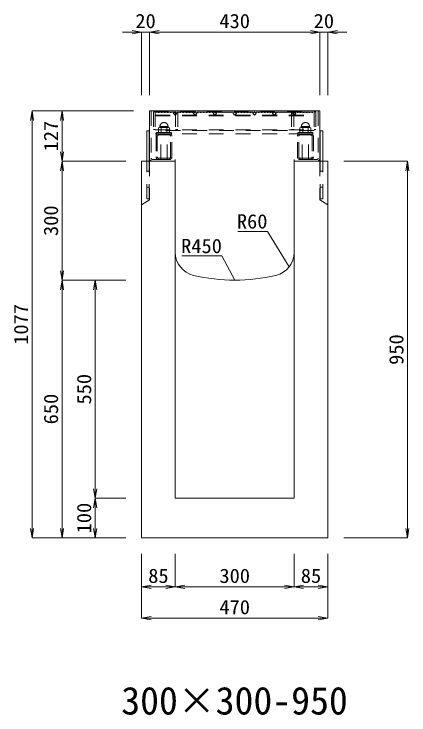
# Model space of a CAD drawing. Units: millimetres at full size; some dimension numbers follow another scale. Extents: x -734 to 58102, y 49499 to 87169.
# Drawn here: x 8253 to 9249, y 64826 to 66594 of the extents above; entities that cross this region are included whole.
import ezdxf
from ezdxf.enums import TextEntityAlignment as Align

# ---------------------------------------------------------------- set-up
doc = ezdxf.new("R2010")
doc.units = ezdxf.units.MM
doc.header["$LTSCALE"] = 50
doc.linetypes.add('USER1', pattern=[1.35, 0.75, -0.6])
doc.layers.add('0_2', color=7, linetype='Continuous')
for name, color, linetype, lineweight in [('寸法線', 7, 'Continuous', 13), ('引出線', 4, 'Continuous', 13), ('本体', 2, 'Continuous', 20), ('ｸﾞﾚｰﾁﾝｸﾞ', 7, 'USER1', 9)]:
    doc.layers.add(name, color=color, linetype=linetype, lineweight=lineweight)
doc.styles.add('ＭＳ 明朝', font='')
doc.styles.get('ＭＳ 明朝').set_extended_font_data('MS Mincho')

# ---------------------------------------------------------------- blocks, each defined once
blk = doc.blocks.new('open_arrow')
at = {"color": 0, "linetype": 'Continuous', "lineweight": -2}
blk.add_lwpolyline([(7.5, 1.25), (0, 0), (7.5, -1.25)], dxfattribs=at)

msp = doc.modelspace()

# ---------------------------------------------------------------- linework, layer by layer
at = {"layer": '寸法線'}
for p, q in [((8642.5, 66548.39), (8526.5, 66548.39)), ((8574.5, 66389.67), (8574.5, 66548.39)), ((8594.5, 66548.39), (9024.5, 66548.39)), ((8594.5, 66389.67), (8594.5, 66548.39)), ((8594.5, 66389.67), (8594.5, 66548.39)), ((8976.5, 66548.39), (9092.5, 66548.39)), ((9024.5, 66389.67), (9024.5, 66548.39)), ((9024.5, 66389.67), (9024.5, 66548.39)), ((9044.5, 66389.67), (9044.5, 66548.39)), ((8298.14, 65272.65), (8298.14, 66349.65)), ((8554.48, 66349.65), (8298.14, 66349.65)), ((8373.69, 66349.65), (8373.69, 66222.65)), ((8554.48, 66349.65), (8373.69, 66349.65)), ((8373.69, 66222.65), (8373.69, 65922.65)), ((8534.48, 66222.65), (8373.69, 66222.65)), ((8534.48, 66222.65), (8373.69, 66222.65)), ((9084.52, 66222.65), (9245.31, 66222.65)), ((9245.31, 66222.65), (9245.31, 65272.65)), ((8373.69, 65922.65), (8373.69, 65272.65)), ((8534.48, 65922.65), (8373.69, 65922.65)), ((8534.48, 65922.65), (8373.69, 65922.65)), ((8457.29, 65372.65), (8457.29, 65922.65)), ((8534.48, 65922.65), (8457.29, 65922.65)), ((8534.48, 65372.65), (8457.29, 65372.65)), ((8457.29, 65272.65), (8457.29, 65372.65)), ((8534.48, 65372.65), (8457.29, 65372.65)), ((8534.48, 65272.65), (8298.14, 65272.65)), ((8534.48, 65272.65), (8373.69, 65272.65)), ((8534.48, 65272.65), (8457.29, 65272.65)), ((9084.52, 65272.65), (9245.31, 65272.65)), ((8574.5, 65232.63), (8574.5, 65070.06)), ((8574.5, 65232.63), (8574.5, 65149.11)), ((8659.5, 65232.63), (8659.5, 65149.11)), ((8659.5, 65232.63), (8659.5, 65149.11)), ((8959.5, 65232.63), (8959.5, 65149.11)), ((8959.5, 65232.63), (8959.5, 65149.11)), ((9044.5, 65232.63), (9044.5, 65070.06)), ((9044.5, 65232.63), (9044.5, 65149.11)), ((8574.5, 65149.11), (8659.5, 65149.11)), ((8659.5, 65149.11), (8959.5, 65149.11)), ((8959.5, 65149.11), (9044.5, 65149.11)), ((8574.5, 65070.06), (9044.5, 65070.06))]:
    msp.add_line(p, q, dxfattribs=at)
at = {"layer": '引出線'}
for points in [[(8946.57, 65955.96), (8892.16, 66045.86), (8817.49, 66045.86)], [(8809.5, 65922.65), (8777.28, 65983.79), (8676.27, 65983.79)]]:
    msp.add_lwpolyline(points, dxfattribs=at)
at = {"layer": '本体'}
for p, q in [((8574.5, 66222.65), (8574.5, 65272.65)), ((8574.5, 66222.65), (8659.5, 66222.65)), ((8659.5, 65993.17), (8659.5, 66222.65)), ((8959.5, 65993.17), (8959.5, 66222.65)), ((8959.5, 66222.65), (9044.5, 66222.65)), ((9044.5, 65272.65), (9044.5, 66222.65)), ((8659.5, 65993.17), (8659.5, 65372.65)), ((8959.5, 65993.17), (8959.5, 65372.65)), ((8659.5, 65372.65), (8959.5, 65372.65)), ((8574.5, 65272.65), (9044.5, 65272.65))]:
    msp.add_line(p, q, dxfattribs=at)
at = {"layer": '本体', "linetype": 'USER1', "lineweight": 9}
for p, q in [((8594.51, 66222.65), (8594.51, 66125.65)), ((9024.51, 66222.65), (9024.51, 66125.65)), ((8574.51, 66113.14), (8594.51, 66125.65)), ((9044.51, 66113.14), (9024.51, 66125.65))]:
    msp.add_line(p, q, dxfattribs=at)
at = {"layer": '本体'}
for centre, radius, start, end in [((8719.5, 65993.17), 60, 180, 256.65785), ((8899.5, 65993.17), 60, 283.34237, 0), ((8809.5, 66372.65), 450, 256.65777, 283.34225)]:
    msp.add_arc(centre, radius, start, end, dxfattribs=at)
at = {"layer": 'ｸﾞﾚｰﾁﾝｸﾞ', "linetype": 'Continuous'}
for p, q in [((8594.5, 66349.65), (9024.5, 66349.65)), ((8594.5, 66230.28), (8594.5, 66349.65)), ((9024.5, 66222.65), (9024.5, 66349.65)), ((8593.5, 66299.64), (8587.5, 66299.64)), ((8587.5, 66222.65), (8587.5, 66299.64)), ((8593.5, 66222.65), (8593.5, 66299.64)), ((9025.5, 66299.64), (9031.5, 66299.64)), ((9025.5, 66222.65), (9025.5, 66299.64)), ((9031.5, 66222.65), (9031.5, 66299.64))]:
    msp.add_line(p, q, dxfattribs=at)
at = {"layer": 'ｸﾞﾚｰﾁﾝｸﾞ'}
for p, q in [((8599, 66349.65), (8599, 66230.15)), ((8604.5, 66347.15), (8604.5, 66303.15)), ((8609, 66347.15), (8609, 66303.15)), ((8609, 66347.15), (8609, 66292.15)), ((8609, 66338.65), (9010, 66338.65)), ((8609, 66337.15), (9010, 66337.15)), ((8612.2, 66347.15), (8613.1, 66345.05)), ((8613.1, 66345.05), (8614, 66347.15)), ((8616, 66347.15), (8616.9, 66345.05)), ((8616.9, 66345.05), (8617.8, 66347.15)), ((8619.8, 66347.15), (8620.7, 66345.05)), ((8620.7, 66345.05), (8621.6, 66347.15)), ((8623.6, 66347.15), (8624.5, 66345.05)), ((8624.5, 66345.05), (8625.4, 66347.15)), ((8627.4, 66347.15), (8628.3, 66345.05)), ((8628.3, 66345.05), (8629.2, 66347.15)), ((8631.2, 66347.15), (8632.1, 66345.05)), ((8632.1, 66345.05), (8633, 66347.15)), ((8635, 66347.15), (8635.9, 66345.05)), ((8635.9, 66345.05), (8636.8, 66347.15)), ((8638.8, 66347.15), (8639.7, 66345.05)), ((8639.7, 66345.05), (8640.6, 66347.15)), ((8642.6, 66347.15), (8643.5, 66345.05)), ((8643.5, 66345.05), (8644.4, 66347.15)), ((8646.4, 66347.15), (8647.3, 66345.05)), ((8647.3, 66345.05), (8648.2, 66347.15)), ((8650.2, 66347.15), (8651.1, 66345.05)), ((8651.1, 66345.05), (8652, 66347.15)), ((8654, 66347.15), (8654.9, 66345.05)), ((8654.9, 66345.05), (8655.8, 66347.15)), ((8659.5, 66347.15), (8655.26, 66342.91)), ((8655.26, 66342.91), (8659.5, 66338.66)), ((8663.74, 66342.91), (8659.5, 66347.15)), ((8659.5, 66338.66), (8663.74, 66342.91)), ((8659.5, 66338.66), (8660, 66339.16)), ((8660, 66347.15), (8660, 66303.15)), ((8664.5, 66347.15), (8665.4, 66345.05)), ((8665.4, 66345.05), (8666.3, 66347.15)), ((8666, 66347.15), (8666, 66303.15)), ((8668.3, 66347.15), (8669.2, 66345.05)), ((8669.2, 66345.05), (8670.1, 66347.15)), ((8672.1, 66347.15), (8673, 66345.05)), ((8673, 66345.05), (8673.9, 66347.15)), ((8675.9, 66347.15), (8676.8, 66345.05)), ((8676.8, 66345.05), (8677.7, 66347.15)), ((8679.7, 66347.15), (8680.6, 66345.05)), ((8680.6, 66345.05), (8681.5, 66347.15)), ((8683.5, 66347.15), (8684.4, 66345.05)), ((8684.4, 66345.05), (8685.3, 66347.15)), ((8687.3, 66347.15), (8688.2, 66345.05)), ((8688.2, 66345.05), (8689.1, 66347.15)), ((8691.1, 66347.15), (8692, 66345.05)), ((8692, 66345.05), (8692.9, 66347.15)), ((8694.9, 66347.15), (8695.8, 66345.05)), ((8695.8, 66345.05), (8696.7, 66347.15)), ((8698.7, 66347.15), (8699.6, 66345.05)), ((8699.6, 66345.05), (8700.5, 66347.15)), ((8702.5, 66347.15), (8703.4, 66345.05)), ((8703.4, 66345.05), (8704.3, 66347.15)), ((8709.5, 66347.15), (8705.26, 66342.91)), ((8705.26, 66342.91), (8709.5, 66338.66)), ((8713.74, 66342.91), (8709.5, 66347.15)), ((8709.5, 66338.66), (8713.74, 66342.91)), ((8714.5, 66347.15), (8715.4, 66345.05)), ((8715.4, 66345.05), (8716.3, 66347.15)), ((8718.3, 66347.15), (8719.2, 66345.05)), ((8719.2, 66345.05), (8720.1, 66347.15)), ((8722.1, 66347.15), (8723, 66345.05)), ((8723, 66345.05), (8723.9, 66347.15)), ((8725.9, 66347.15), (8726.8, 66345.05)), ((8726.8, 66345.05), (8727.7, 66347.15)), ((8729.7, 66347.15), (8730.6, 66345.05)), ((8730.6, 66345.05), (8731.5, 66347.15)), ((8733.5, 66347.15), (8734.4, 66345.05)), ((8734.4, 66345.05), (8735.3, 66347.15)), ((8737.3, 66347.15), (8738.2, 66345.05)), ((8738.2, 66345.05), (8739.1, 66347.15)), ((8741.1, 66347.15), (8742, 66345.05)), ((8742, 66345.05), (8742.9, 66347.15)), ((8744.9, 66347.15), (8745.8, 66345.05)), ((8745.8, 66345.05), (8746.7, 66347.15)), ((8748.7, 66347.15), (8749.6, 66345.05)), ((8749.6, 66345.05), (8750.5, 66347.15)), ((8752.5, 66347.15), (8753.4, 66345.05)), ((8753.4, 66345.05), (8754.3, 66347.15)), ((8759.5, 66347.15), (8755.26, 66342.91)), ((8755.26, 66342.91), (8759.5, 66338.66)), ((8763.74, 66342.91), (8759.5, 66347.15)), ((8759.5, 66338.66), (8763.74, 66342.91)), ((8764.5, 66347.15), (8765.4, 66345.05)), ((8765.4, 66345.05), (8766.3, 66347.15)), ((8768.3, 66347.15), (8769.2, 66345.05)), ((8769.2, 66345.05), (8770.1, 66347.15)), ((8772.1, 66347.15), (8773, 66345.05)), ((8773, 66345.05), (8773.9, 66347.15)), ((8775.9, 66347.15), (8776.8, 66345.05)), ((8776.8, 66345.05), (8777.7, 66347.15)), ((8779.7, 66347.15), (8780.6, 66345.05)), ((8780.6, 66345.05), (8781.5, 66347.15)), ((8783.5, 66347.15), (8784.4, 66345.05)), ((8784.4, 66345.05), (8785.3, 66347.15)), ((8787.3, 66347.15), (8788.2, 66345.05)), ((8788.2, 66345.05), (8789.1, 66347.15)), ((8791.1, 66347.15), (8792, 66345.05)), ((8792, 66345.05), (8792.9, 66347.15)), ((8794.9, 66347.15), (8795.8, 66345.05)), ((8795.8, 66345.05), (8796.7, 66347.15)), ((8798.7, 66347.15), (8799.6, 66345.05)), ((8799.6, 66345.05), (8800.5, 66347.15)), ((8802.5, 66347.15), (8803.4, 66345.05)), ((8803.4, 66345.05), (8804.3, 66347.15)), ((8809.5, 66347.15), (8805.26, 66342.91)), ((8805.26, 66342.91), (8809.5, 66338.66)), ((8809.5, 66347.15), (8813.74, 66342.91)), ((8813.74, 66342.91), (8809.5, 66338.66)), ((8815.6, 66345.05), (8814.7, 66347.15)), ((8816.5, 66347.15), (8815.6, 66345.05)), ((8819.4, 66345.05), (8818.5, 66347.15)), ((8820.3, 66347.15), (8819.4, 66345.05)), ((8823.2, 66345.05), (8822.3, 66347.15)), ((8824.1, 66347.15), (8823.2, 66345.05)), ((8827, 66345.05), (8826.1, 66347.15)), ((8827.9, 66347.15), (8827, 66345.05)), ((8830.8, 66345.05), (8829.9, 66347.15)), ((8831.7, 66347.15), (8830.8, 66345.05)), ((8834.6, 66345.05), (8833.7, 66347.15)), ((8835.5, 66347.15), (8834.6, 66345.05)), ((8838.4, 66345.05), (8837.5, 66347.15)), ((8839.3, 66347.15), (8838.4, 66345.05)), ((8842.2, 66345.05), (8841.3, 66347.15)), ((8843.1, 66347.15), (8842.2, 66345.05)), ((8846, 66345.05), (8845.1, 66347.15)), ((8846.9, 66347.15), (8846, 66345.05)), ((8849.8, 66345.05), (8848.9, 66347.15)), ((8850.7, 66347.15), (8849.8, 66345.05)), ((8853.6, 66345.05), (8852.7, 66347.15)), ((8854.5, 66347.15), (8853.6, 66345.05)), ((8855.26, 66342.91), (8859.5, 66347.15)), ((8859.5, 66338.66), (8855.26, 66342.91)), ((8859.5, 66347.15), (8863.74, 66342.91)), ((8863.74, 66342.91), (8859.5, 66338.66)), ((8865.6, 66345.05), (8864.7, 66347.15)), ((8866.5, 66347.15), (8865.6, 66345.05)), ((8869.4, 66345.05), (8868.5, 66347.15)), ((8870.3, 66347.15), (8869.4, 66345.05)), ((8873.2, 66345.05), (8872.3, 66347.15)), ((8874.1, 66347.15), (8873.2, 66345.05)), ((8877, 66345.05), (8876.1, 66347.15)), ((8877.9, 66347.15), (8877, 66345.05)), ((8880.8, 66345.05), (8879.9, 66347.15)), ((8881.7, 66347.15), (8880.8, 66345.05)), ((8884.6, 66345.05), (8883.7, 66347.15)), ((8885.5, 66347.15), (8884.6, 66345.05)), ((8888.4, 66345.05), (8887.5, 66347.15)), ((8889.3, 66347.15), (8888.4, 66345.05)), ((8892.2, 66345.05), (8891.3, 66347.15)), ((8893.1, 66347.15), (8892.2, 66345.05)), ((8896, 66345.05), (8895.1, 66347.15)), ((8896.9, 66347.15), (8896, 66345.05)), ((8899.8, 66345.05), (8898.9, 66347.15)), ((8900.7, 66347.15), (8899.8, 66345.05)), ((8903.6, 66345.05), (8902.7, 66347.15)), ((8904.5, 66347.15), (8903.6, 66345.05)), ((8905.26, 66342.91), (8909.5, 66347.15)), ((8909.5, 66338.66), (8905.26, 66342.91)), ((8909.5, 66347.15), (8913.74, 66342.91)), ((8913.74, 66342.91), (8909.5, 66338.66)), ((8915.6, 66345.05), (8914.7, 66347.15)), ((8916.5, 66347.15), (8915.6, 66345.05)), ((8919.4, 66345.05), (8918.5, 66347.15)), ((8920.3, 66347.15), (8919.4, 66345.05)), ((8923.2, 66345.05), (8922.3, 66347.15)), ((8924.1, 66347.15), (8923.2, 66345.05)), ((8927, 66345.05), (8926.1, 66347.15)), ((8927.9, 66347.15), (8927, 66345.05)), ((8930.8, 66345.05), (8929.9, 66347.15)), ((8931.7, 66347.15), (8930.8, 66345.05)), ((8934.6, 66345.05), (8933.7, 66347.15)), ((8935.5, 66347.15), (8934.6, 66345.05)), ((8938.4, 66345.05), (8937.5, 66347.15)), ((8939.3, 66347.15), (8938.4, 66345.05)), ((8942.2, 66345.05), (8941.3, 66347.15)), ((8943.1, 66347.15), (8942.2, 66345.05)), ((8946, 66345.05), (8945.1, 66347.15)), ((8946.9, 66347.15), (8946, 66345.05)), ((8949.8, 66345.05), (8948.9, 66347.15)), ((8950.7, 66347.15), (8949.8, 66345.05)), ((8953.6, 66345.05), (8952.7, 66347.15)), ((8953, 66347.15), (8953, 66303.15)), ((8954.5, 66347.15), (8953.6, 66345.05)), ((8955.26, 66342.91), (8959.5, 66347.15)), ((8959.5, 66338.66), (8955.26, 66342.91)), ((8959, 66347.15), (8959, 66303.15)), ((8959.5, 66338.66), (8959, 66339.16)), ((8959.5, 66347.15), (8963.74, 66342.91)), ((8963.74, 66342.91), (8959.5, 66338.66)), ((8964.1, 66345.05), (8963.2, 66347.15)), ((8965, 66347.15), (8964.1, 66345.05)), ((8967.9, 66345.05), (8967, 66347.15)), ((8968.8, 66347.15), (8967.9, 66345.05)), ((8971.7, 66345.05), (8970.8, 66347.15)), ((8972.6, 66347.15), (8971.7, 66345.05)), ((8975.5, 66345.05), (8974.6, 66347.15)), ((8976.4, 66347.15), (8975.5, 66345.05)), ((8979.3, 66345.05), (8978.4, 66347.15)), ((8980.2, 66347.15), (8979.3, 66345.05)), ((8983.1, 66345.05), (8982.2, 66347.15)), ((8984, 66347.15), (8983.1, 66345.05)), ((8986.9, 66345.05), (8986, 66347.15)), ((8987.8, 66347.15), (8986.9, 66345.05)), ((8990.7, 66345.05), (8989.8, 66347.15)), ((8991.6, 66347.15), (8990.7, 66345.05)), ((8994.5, 66345.05), (8993.6, 66347.15)), ((8995.4, 66347.15), (8994.5, 66345.05)), ((8998.3, 66345.05), (8997.4, 66347.15)), ((8999.2, 66347.15), (8998.3, 66345.05)), ((9002.1, 66345.05), (9001.2, 66347.15)), ((9003, 66347.15), (9002.1, 66345.05)), ((9005.9, 66345.05), (9005, 66347.15)), ((9006.8, 66347.15), (9005.9, 66345.05)), ((9010, 66347.15), (9010, 66303.15)), ((9010, 66347.15), (9010, 66292.15)), ((9014.5, 66347.15), (9014.5, 66303.15)), ((9020, 66349.65), (9020, 66230.15)), ((8604.5, 66303.15), (8609, 66303.15)), ((8609, 66302.15), (9010, 66302.15)), ((9010, 66300.65), (8609, 66300.65)), ((8617.15, 66306.95), (8620.61, 66308.15)), ((8617.15, 66295.15), (8617.15, 66306.95)), ((8620.61, 66310.15), (8641.39, 66310.15)), ((8620.61, 66308.15), (8620.61, 66310.15)), ((8620.61, 66308.15), (8624.08, 66306.95)), ((8641.39, 66308.15), (8620.61, 66308.15)), ((8624.08, 66306.95), (8631, 66308.15)), ((8624.08, 66295.15), (8624.08, 66306.95)), ((8631, 66308.15), (8637.93, 66306.95)), ((8637.93, 66306.95), (8641.39, 66308.15)), ((8637.93, 66306.95), (8637.93, 66295.15)), ((8641.39, 66310.15), (8641.39, 66308.15)), ((8641.39, 66308.15), (8644.85, 66306.95)), ((8644.85, 66306.95), (8644.85, 66295.15)), ((8660, 66303.15), (8666, 66303.15)), ((8959, 66303.15), (8953, 66303.15)), ((8977.61, 66308.15), (8974.15, 66306.95)), ((8974.15, 66306.95), (8974.15, 66295.15)), ((8998.39, 66310.15), (8977.61, 66310.15)), ((8977.61, 66310.15), (8977.61, 66308.15)), ((8981.07, 66306.95), (8977.61, 66308.15)), ((8977.61, 66308.15), (8998.39, 66308.15)), ((8988, 66308.15), (8981.07, 66306.95)), ((8981.07, 66306.95), (8981.07, 66295.15)), ((8994.92, 66306.95), (8988, 66308.15)), ((8998.39, 66308.15), (8994.92, 66306.95)), ((8994.92, 66295.15), (8994.92, 66306.95)), ((8998.39, 66308.15), (8998.39, 66310.15)), ((9001.85, 66306.95), (8998.39, 66308.15)), ((9001.85, 66295.15), (9001.85, 66306.95)), ((9014.5, 66303.15), (9010, 66303.15)), ((8609, 66292.15), (9010, 66292.15)), ((8611, 66285.75), (8611, 66233.55)), ((8612, 66295.15), (8650, 66295.15)), ((8612, 66295.15), (8631, 66295.15)), ((8612, 66292.15), (8612, 66295.15)), ((8650, 66292.15), (8612, 66292.15)), ((8614.2, 66285.75), (8614.2, 66233.55)), ((8616.5, 66292.09), (8616.5, 66288.82)), ((8631, 66295.15), (8617.15, 66295.15)), ((8644.6, 66292.15), (8617.4, 66292.15)), ((8644.6, 66292.15), (8617.4, 66292.15)), ((8644.6, 66288.95), (8617.4, 66288.95)), ((8623, 66227.15), (8623, 66292.15)), ((8623, 66292.15), (8639, 66292.15)), ((8631, 66295.15), (8624.08, 66295.15)), ((8644.85, 66295.15), (8631, 66295.15)), ((8639, 66227.15), (8639, 66292.15)), ((8645.5, 66292.09), (8645.5, 66288.82)), ((8647.8, 66233.55), (8647.8, 66285.75)), ((8650, 66295.15), (8650, 66292.15)), ((8651, 66233.55), (8651, 66285.75)), ((8968, 66233.55), (8968, 66285.75)), ((9007, 66295.15), (8969, 66295.15)), ((8969, 66295.15), (8969, 66292.15)), ((8969, 66292.15), (9007, 66292.15)), ((8971.2, 66233.55), (8971.2, 66285.75)), ((8973.5, 66292.09), (8973.5, 66288.82)), ((8974.15, 66295.15), (8988, 66295.15)), ((8974.4, 66292.15), (9001.6, 66292.15)), ((8974.4, 66292.15), (9001.6, 66292.15)), ((8974.4, 66288.95), (9001.6, 66288.95)), ((8980, 66227.15), (8980, 66292.15)), ((8996, 66292.15), (8980, 66292.15)), ((8988, 66295.15), (9001.85, 66295.15)), ((9007, 66295.15), (8988, 66295.15)), ((8988, 66295.15), (8994.92, 66295.15)), ((8996, 66227.15), (8996, 66292.15)), ((9002.5, 66292.09), (9002.5, 66288.82)), ((9004.8, 66285.75), (9004.8, 66233.55)), ((9007, 66292.15), (9007, 66295.15)), ((9008, 66285.75), (9008, 66233.55)), ((8616.5, 66230.48), (8616.5, 66227.21)), ((8617.4, 66230.35), (8644.6, 66230.35)), ((8645.5, 66230.48), (8645.5, 66227.21)), ((8973.5, 66230.48), (8973.5, 66227.21)), ((9001.6, 66230.35), (8974.4, 66230.35)), ((9002.5, 66230.48), (9002.5, 66227.21)), ((8587.5, 66127.65), (8587.5, 66222.65)), ((8593.5, 66127.65), (8593.5, 66222.65)), ((8602, 66227.15), (8659.5, 66227.15)), ((8617.4, 66227.15), (8644.6, 66227.15)), ((8659.5, 66227.15), (8659.5, 66222.65)), ((9017, 66227.15), (8959.5, 66227.15)), ((8959.5, 66227.15), (8959.5, 66222.65)), ((9001.6, 66227.15), (8974.4, 66227.15)), ((9025.5, 66127.65), (9025.5, 66222.65)), ((9031.5, 66127.65), (9031.5, 66222.65)), ((8587.5, 66197.65), (8593.5, 66197.65)), ((9025.5, 66197.65), (9031.5, 66197.65)), ((8587.5, 66157.65), (8593.5, 66157.65)), ((9025.5, 66157.65), (9031.5, 66157.65)), ((8593.5, 66127.65), (8587.5, 66127.65)), ((9025.5, 66127.65), (9031.5, 66127.65))]:
    msp.add_line(p, q, dxfattribs=at)
at = {"layer": 'ｸﾞﾚｰﾁﾝｸﾞ', "lineweight": 5}
msp.add_line((8604.5, 66347.15), (9014.5, 66347.15), dxfattribs=at)
at = {"layer": 'ｸﾞﾚｰﾁﾝｸﾞ'}
for centre, radius, start, end in [((8631, 66310.15), 10.25, 0, 180), ((8988, 66310.15), 10.25, 0, 180), ((8617.4, 66285.75), 6.4, 90, 180), ((8617.4, 66285.75), 3.2, 90, 180), ((8644.6, 66285.75), 6.4, 0, 90), ((8644.6, 66285.75), 3.2, 0, 90), ((8974.4, 66285.75), 6.4, 90, 180), ((8974.4, 66285.75), 3.2, 90, 180), ((9001.6, 66285.75), 6.4, 0, 90), ((9001.6, 66285.75), 3.2, 0, 90), ((8602, 66230.15), 7.5, 179.01874, 270), ((8602, 66230.15), 3, 180, 270), ((8617.4, 66233.55), 6.4, 180, 270), ((8617.4, 66233.55), 3.2, 180, 270), ((8644.6, 66233.55), 6.4, 270, 0), ((8644.6, 66233.55), 3.2, 270, 0), ((8974.4, 66233.55), 6.4, 180, 270), ((8974.4, 66233.55), 3.2, 180, 270), ((9001.6, 66233.55), 6.4, 270, 0), ((9001.6, 66233.55), 3.2, 270, 0), ((9017, 66230.15), 7.5, 270, 0), ((9017, 66230.15), 3, 270, 0)]:
    msp.add_arc(centre, radius, start, end, dxfattribs=at)

# ---------------------------------------------------------------- block references
at = {"layer": '寸法線', "xscale": 3.2, "yscale": 3.2}
for p, rotation in [((8574.5, 66548.39), 180), ((9024.5, 66548.39), 180), ((9024.5, 66548.39), 180), ((8298.14, 66349.65), 270), ((8373.69, 66349.65), 270), ((8373.69, 66222.65), 90), ((8373.69, 66222.65), 270), ((9245.31, 66222.65), 270), ((8373.69, 65922.65), 90), ((8373.69, 65922.65), 270), ((8457.29, 65922.65), 270), ((8457.29, 65372.65), 90), ((8457.29, 65372.65), 270), ((8298.14, 65272.65), 90), ((8373.69, 65272.65), 90), ((8457.29, 65272.65), 90), ((9245.31, 65272.65), 90), ((8659.5, 65149.11), 180), ((8959.5, 65149.11), 180), ((9044.5, 65149.11), 180), ((9044.5, 65070.06), 180)]:
    msp.add_blockref('open_arrow', p, dxfattribs=dict(at, rotation=rotation))
for p in [(8594.5, 66548.39), (8594.5, 66548.39), (9044.5, 66548.39), (8574.5, 65149.11), (8659.5, 65149.11), (8959.5, 65149.11), (8574.5, 65070.06)]:
    msp.add_blockref('open_arrow', p, dxfattribs=at)
at = {"layer": '引出線', "xscale": 0.0533, "yscale": 0.0533}
for p, rotation in [((8946.57, 65955.96), 121.2), ((8809.5, 65922.65), 117.8)]:
    msp.add_blockref('open_arrow', p, dxfattribs=dict(at, rotation=rotation))

# ---------------------------------------------------------------- texts
at = {"layer": '0_2', "style": 'ＭＳ 明朝'}
msp.add_text('300×300-950', height=70.05, dxfattribs=at).set_placement((8809.02, 64862.2), align=Align.MIDDLE_CENTER)
at = {"layer": '寸法線', "style": 'ＭＳ 明朝', "width": 1.05}
for s, p in [('20', (8584.5, 66576.41)), ('430', (8809.5, 66576.41)), ('20', (9034.5, 66576.41)), ('85', (8617, 65177.13)), ('300', (8809.5, 65177.13)), ('85', (9002, 65177.13)), ('470', (8809.5, 65098.08))]:
    msp.add_text(s, height=36.03, dxfattribs=at).set_placement(p, align=Align.MIDDLE_CENTER)
for s, p in [('127', (8345.67, 66286.15)), ('300', (8345.67, 66072.65)), ('1077', (8270.12, 65811.15)), ('950', (9217.29, 65747.65)), ('550', (8429.27, 65647.65)), ('650', (8345.67, 65597.65)), ('100', (8429.27, 65322.65))]:
    msp.add_text(s, height=36.03, rotation=90, dxfattribs=at).set_placement(p, align=Align.MIDDLE_CENTER)
at = {"layer": '引出線', "style": 'ＭＳ 明朝', "width": 1.05}
for s, p in [('R60', (8892.16, 66089.06)), ('R450', (8777.28, 66026.99))]:
    msp.add_text(s, height=36.03, dxfattribs=at).set_placement(p, align=Align.TOP_RIGHT)

doc.saveas('drawing.dxf')
